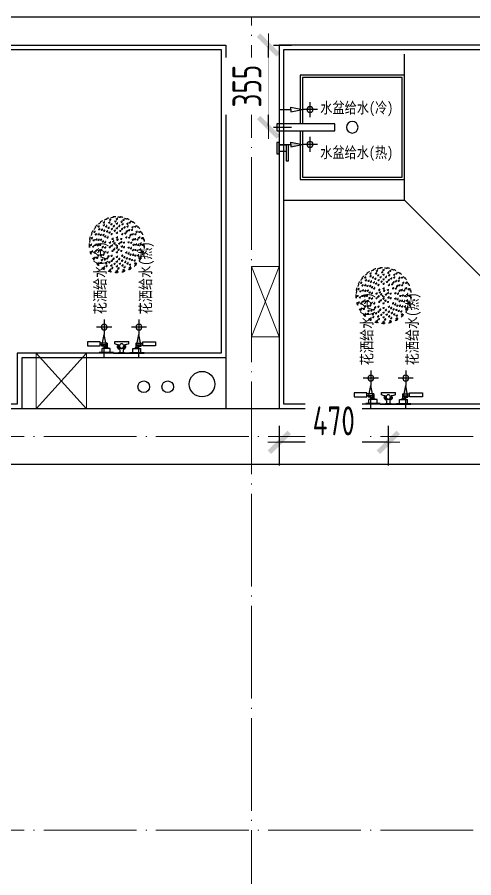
# Model space of a CAD drawing. Header units: inches. Extents: x -50945 to 250244, y -404780 to 18493.
# Drawn here: x 104309 to 106277, y -329924 to -326210 of the extents above; entities that cross this region are included whole.
import ezdxf

# ---------------------------------------------------------------- set-up
doc = ezdxf.new("R2010")
doc.units = ezdxf.units.IN
doc.header["$MEASUREMENT"] = 0
for name, pattern in [('ACAD_ISO03W100', [30, 12, -18]), ('DOTE', [2.42, 2, -0.2, 0.02, -0.2]), ('iGo户型优化31', [0.35, 0.25, -0.1])]:
    doc.linetypes.add(name, pattern=pattern)
for name, color, linetype in [('A例图索引', 7, 'Continuous'), ('D-ARCHI', 250, 'Continuous'), ('IBS-182-原建筑非承重墙', 150, 'Continuous'), ('IDS-030-造型完成面(看线)', 30, 'Continuous'), ('IFF-31-卫浴洁具', 31, 'Continuous'), ('iGo户型优化', 7, 'Continuous')]:
    doc.layers.add(name, color=color, linetype=linetype)
doc.layers.add('天棚材质标注', color=2, linetype='Continuous', lineweight=5)
doc.styles.add('HBA-DIMT', font='ARCHS.SHX', dxfattribs={"width": 0.8})
doc.styles.add('宋体', font='', dxfattribs={"width": 0.8})
doc.styles.get('宋体').set_extended_font_data('SimSun')
doc.dimstyles.new('HBA_40', dxfattribs={"dimscale": 50, "dimtxt": 2.5, "dimasz": 0.1, "dimexe": 2, "dimexo": 2.5, "dimgap": 0.6, "dimtad": 1, "dimdec": 0, "dimrnd": 5, "dimzin": 0, "dimtxsty": 'HBA-DIMT', "dimblk": 'HBA_DIMENSION_TICK', "dimblk1": 'HBA_DIMENSION_TICK', "dimblk2": 'HBA_DIMENSION_TICK', "dimcen": 0.125, "dimclrd": 44, "dimclre": 44, "dimclrt": 2, "dimadec": 0, "dimazin": 0, "dimtfac": 1, "dimtdec": 0, "dimtix": 1, "dimtmove": 1, "dimatfit": 3, "dimldrblk": 'HBA_Leader_Dot', "dimfxl": 0, "dimtvp": 1, "dimtfill": 1, "dimtolj": 1, "dimtzin": 0, "dimarcsym": 0})

# ---------------------------------------------------------------- blocks, each defined once
blk = doc.blocks.new('A$C4f8d1d60')
at = {"color": 8}
for p, q in [((48.8, 294, 0), (31.2, 294, 0)), ((31.2, 294, 0), (31.2, 239, 0)), ((48.8, 239, 0), (48.8, 294, 0)), ((48.8, 294, 0), (48.8, 294, 0)), ((3.6, 244, 0), (0, 244, 0)), ((0, 182, 0), (0, 244, 0)), ((3.6, 182, 0), (3.6, 244, 0)), ((3.6, 230.5, 0), (20, 230.5, 0)), ((20, 195.5, 0), (20, 230.5, 0)), ((31.2, 239, 0), (48.8, 239, 0)), ((36, 217, 0), (36, 239, 0)), ((44, 209, 0), (44, 239, 0)), ((3.6, 195.5, 0), (20, 195.5, 0)), ((24, 220, 0), (20, 220, 0)), ((24, 206, 0), (20, 206, 0)), ((24, 206, 0), (24, 220, 0)), ((36, 217, 0), (24, 217, 0)), ((44, 209, 0), (24, 209, 0)), ((3.6, 182, 0), (0, 182, 0)), ((0, 112, 0), (0, 182, 0)), ((3.6, 159.5, 0), (0, 159.5, 0)), ((0, 159.5, 0), (0, 134.5, 0)), ((3.6, 134.5, 0), (3.6, 159.5, 0)), ((15.4, 154.5, 0), (3.6, 154.5, 0)), ((31.2, 164.5, 0), (31.2, 159.5, 0)), ((31.2, 159.5, 0), (36.2, 159.5, 0)), ((41, 177.9, 0), (50.8, 177.9, 0)), ((50.8, 117.7, 0), (50.8, 177.9, 0)), ((3.6, 134.5, 0), (0, 134.5, 0)), ((3.6, 112, 0), (0, 112, 0)), ((0, 112, 0), (0, 50, 0)), ((15.4, 139.5, 0), (3.6, 139.5, 0)), ((3.6, 112, 0), (3.6, 50, 0)), ((31.2, 134.5, 0), (31.2, 129.5, 0)), ((31.2, 134.5, 0), (36.2, 134.2, 0)), ((40.5, 117.7, 0), (50.8, 117.7, 0)), ((3.6, 98.5, 0), (20, 98.5, 0)), ((20, 98.5, 0), (20, 63.5, 0)), ((24, 88, 0), (20, 88, 0)), ((24, 88, 0), (24, 74, 0)), ((44, 85, 0), (24, 85, 0)), ((36, 77, 0), (24, 77, 0)), ((36, 77, 0), (36, 55, 0)), ((44, 85, 0), (44, 55, 0)), ((3.6, 50, 0), (0, 50, 0)), ((3.6, 63.5, 0), (20, 63.5, 0)), ((24, 74, 0), (20, 74, 0)), ((31.2, 0, 0), (31.2, 55, 0)), ((31.2, 55, 0), (48.8, 55, 0)), ((48.8, 55, 0), (48.8, 0, 0)), ((48.8, 0, 0), (31.2, 0, 0)), ((48.8, 0, 0), (48.8, 0, 0))]:
    blk.add_line(p, q, dxfattribs=at)
at = {"color": 8, "linetype": 'ACAD_ISO03W100'}
for centre, radius in [((468.8, 126.7, 0), 120), ((468.8, 126.7, 0), 118), ((412.8, 223.7, 0), 3), ((439.9, 234.9, 0), 3), ((448.7, 226.8, 0), 3), ((468.8, 238.7, 0), 3), ((475.3, 228.5, 0), 3), ((497.8, 234.9, 0), 3), ((501.4, 223.4, 0), 3), ((524.8, 223.7, 0), 3), ((371.8, 182.7, 0), 3), ((383.9, 183.2, 0), 3), ((389.6, 205.9, 0), 3), ((401.4, 203.3, 0), 3), ((403.8, 191.8, 0), 3), ((422.8, 206.4, 0), 3), ((423.5, 218.1, 0), 3), ((425.9, 196.6, 0), 3), ((426.5, 185, 0), 3), ((445, 215.6, 0), 3), ((446.6, 195.2, 0), 3), ((447.4, 205.9, 0), 3), ((454.1, 187, 0), 3), ((468.8, 218.7, 0), 3), ((468.8, 198.7, 0), 3), ((470.5, 208.7, 0), 3), ((478.3, 188, 0), 3), ((491.1, 195.2, 0), 3), ((492.7, 215.6, 0), 3), ((493.6, 204.9, 0), 3), ((511.2, 185, 0), 3), ((514.6, 194.8, 0), 3), ((514.8, 206.4, 0), 3), ((525.3, 211.7, 0), 3), ((533.9, 191.8, 0), 3), ((545.4, 194.2, 0), 3), ((548, 205.9, 0), 3), ((565.8, 182.7, 0), 3), ((360.7, 155.7, 0), 3), ((372.2, 159.3, 0), 3), ((380, 150.6, 0), 3), ((389.2, 172.7, 0), 3), ((395, 162.3, 0), 3), ((400.4, 149, 0), 3), ((408, 181.7, 0), 3), ((410.6, 169.1, 0), 3), ((415.8, 158.9, 0), 3), ((422, 149.3, 0), 3), ((432.2, 176.7, 0), 3), ((436.4, 167.4, 0), 3), ((443, 145.6, 0), 3), ((457.3, 177.4, 0), 3), ((459, 157.2, 0), 3), ((461.8, 147.6, 0), 3), ((478.7, 157.2, 0), 3), ((480.4, 177.4, 0), 3), ((494.7, 145.6, 0), 3), ((501, 179.8, 0), 3), ((501.3, 167.4, 0), 3), ((515.7, 149.3, 0), 3), ((518.8, 163.4, 0), 3), ((527.1, 169.1, 0), 3), ((531.9, 179.2, 0), 3), ((537.3, 149, 0), 3), ((544.1, 159.3, 0), 3), ((548.5, 172.7, 0), 3), ((557.7, 150.6, 0), 3), ((560.2, 172, 0), 3), ((568.8, 146.8, 0), 3), ((577, 155.7, 0), 3), ((356.8, 126.7, 0), 3), ((367, 133.2, 0), 3), ((376.8, 126.7, 0), 3), ((387.5, 116.8, 0), 3), ((387.9, 140.1, 0), 3), ((396.8, 126.7, 0), 3), ((407.6, 136.2, 0), 3), ((408.6, 112, 0), 3), ((416.8, 126.7, 0), 3), ((436.8, 126.7, 0), 3), ((448.2, 134.3, 0), 3), ((450.1, 115.3, 0), 3), ((456.8, 126.7, 0), 3), ((468.8, 126.7, 0), 5), ((474.8, 137.1, 0), 3), ((474.8, 116.4, 0), 3), ((480.8, 145.2, 0), 3), ((484.2, 111, 0), 3), ((490.7, 128.9, 0), 3), ((500.8, 126.7, 0), 3), ((520.8, 126.7, 0), 3), ((529.1, 141.5, 0), 3), ((530.1, 117.3, 0), 3), ((540.8, 126.7, 0), 3), ((549.8, 113.4, 0), 3), ((550.2, 136.7, 0), 3), ((560.8, 126.7, 0), 3), ((570.6, 120.3, 0), 3), ((580.8, 126.7, 0), 3), ((360.7, 97.8, 0), 3), ((368.8, 106.7, 0), 3), ((377.5, 81.5, 0), 3), ((380, 102.9, 0), 3), ((389.2, 80.7, 0), 3), ((393.6, 94.2, 0), 3), ((400.4, 104.5, 0), 3), ((405.8, 74.3, 0), 3), ((410.6, 84.4, 0), 3), ((418.8, 90.1, 0), 3), ((422, 104.2, 0), 3), ((436.4, 86.1, 0), 3), ((436.7, 73.7, 0), 3), ((443, 107.9, 0), 3), ((457.3, 76.1, 0), 3), ((459, 96.3, 0), 3), ((466.1, 104.9, 0), 3), ((478.7, 96.3, 0), 3), ((480.4, 76.1, 0), 3), ((494.7, 107.9, 0), 3), ((501.3, 86.1, 0), 3), ((505.5, 76.8, 0), 3), ((515.7, 104.2, 0), 3), ((521.8, 94.6, 0), 3), ((527.1, 84.4, 0), 3), ((529.7, 71.8, 0), 3), ((537.3, 104.5, 0), 3), ((542.7, 91.2, 0), 3), ((548.5, 80.7, 0), 3), ((557.7, 102.9, 0), 3), ((565.5, 94.2, 0), 3), ((577, 97.8, 0), 3), ((371.8, 70.7, 0), 3), ((389.6, 47.6, 0), 3), ((392.3, 59.3, 0), 3), ((403.8, 61.7, 0), 3), ((412.3, 41.8, 0), 3), ((422.8, 47.1, 0), 3), ((423.1, 58.7, 0), 3), ((426.5, 68.5, 0), 3), ((444.1, 48.6, 0), 3), ((445, 37.9, 0), 3), ((446.6, 58.3, 0), 3), ((459.4, 65.5, 0), 3), ((467.2, 44.8, 0), 3), ((468.8, 54.7, 0), 3), ((468.8, 34.7, 0), 3), ((483.6, 66.5, 0), 3), ((490.3, 47.6, 0), 3), ((491.1, 58.3, 0), 3), ((492.7, 37.9, 0), 3), ((511.2, 68.5, 0), 3), ((511.7, 56.9, 0), 3), ((514.1, 35.4, 0), 3), ((514.8, 47.1, 0), 3), ((533.9, 61.7, 0), 3), ((536.2, 50.2, 0), 3), ((548, 47.6, 0), 3), ((553.8, 70.3, 0), 3), ((565.8, 70.7, 0), 3), ((412.8, 29.8, 0), 3), ((436.2, 30.1, 0), 3), ((439.9, 18.6, 0), 3), ((462.4, 25, 0), 3), ((468.8, 14.7, 0), 3), ((488.9, 26.7, 0), 3), ((497.8, 18.6, 0), 3), ((524.8, 29.8, 0), 3)]:
    blk.add_circle(centre, radius, dxfattribs=at)
at = {"color": 8}
blk.add_circle((31.2, 147, 0), 9.39, dxfattribs=at)
for centre, radius, start, end in [((31.2, 147, 0), 17.5, 89.9939, 154.6169), ((31.2, 147, 0), 12.5, 89.9939, 269.9939), ((74.7, 159.2, 0), 38.6, 151.0182, 179.603), ((31.2, 147, 0), 17.5, 205.3708, 269.9939), ((63.6, 132.7, 0), 27.5, 176.8326, 212.9544)]:
    blk.add_arc(centre, radius, start, end, dxfattribs=at)
blk = doc.blocks.new('抖音iGo户型优化-0715')
at = {"layer": 'IFF-31-卫浴洁具'}
for points in [[(13559.5, -200880.3), (13529.5, -200880.3), (13529.5, -200630.3), (13559.5, -200630.3)], [(13659.5, -200640.3), (13609.5, -200640.3), (13609.5, -200630.3), (13659.5, -200630.3)], [(13649.5, -200640.3), (13619.5, -200640.3), (13619.5, -200670.3), (13649.5, -200670.3)], [(13689.5, -200680.6), (13619.5, -200680.6), (13619.5, -200670.6), (13689.5, -200670.6)]]:
    blk.add_lwpolyline(points, close=True, dxfattribs=at)
blk.add_lwpolyline([(13559.5, -200730.3), (13769.5, -200730.3), (13769.5, -201180.3), (13319.5, -201180.3), (13319.5, -200730.3), (13529.5, -200730.3)], dxfattribs=at)
at = {"layer": 'iGo户型优化', "color": 251, "ltscale": 333}
blk.add_lwpolyline([(13559.5, -200740.3), (13759.5, -200740.3), (13759.5, -201170.3), (13329.5, -201170.3), (13329.5, -200740.3), (13529.5, -200740.3)], dxfattribs=at)
at = {"layer": 'iGo户型优化', "color": 7}
blk.add_circle((13544.5, -200955.3), 25, dxfattribs=at)
blk = doc.blocks.new('ss2')
h = blk.add_hatch(color=256)
h.dxf.hatch_style = 1
h.paths.add_polyline_path([(76754.3, -33295.3), (76704.3, -33285.3), (76704.3, -33295.3), (76704.3, -33305.3)])
at = {"color": 250}
for p, q in [((76786.8, -33262.8), (76786.8, -33327.8)), ((76819.3, -33295.3), (76754.3, -33295.3)), ((76786.8, -33412.8), (76786.8, -33477.8)), ((76819.3, -33445.3), (76754.3, -33445.3))]:
    blk.add_line(p, q, dxfattribs=at)
for p, q in [((76654.3, -33295.3), (76704.3, -33295.3)), ((76704.3, -33295.3), (76704.3, -33285.3)), ((76704.3, -33285.3), (76754.3, -33295.3)), ((76704.3, -33295.3), (76704.3, -33305.3)), ((76704.3, -33305.3), (76754.3, -33295.3)), ((76654.3, -33445.3), (76704.3, -33445.3)), ((76704.3, -33445.3), (76704.3, -33435.3)), ((76704.3, -33435.3), (76754.3, -33445.3)), ((76704.3, -33445.3), (76704.3, -33455.3)), ((76704.3, -33455.3), (76754.3, -33445.3))]:
    blk.add_line(p, q)
for centre in [(76786.8, -33295.3), (76786.8, -33445.3)]:
    blk.add_circle(centre, 12.5)
blk = doc.blocks.new('HBA_DIMENSION_TICK')
at = {"color": 0, "linetype": 'ByBlock'}
for p, q in [((-10, 0), (0, 0)), ((0, 0), (10, 0))]:
    blk.add_line(p, q, dxfattribs=at)
at = {"color": 50, "linetype": 'ByBlock'}
blk.add_solid([(-10, -7), (-7, -10), (7, 10), (10, 7)], dxfattribs=at)
blk = doc.blocks.new('*D820')
at = {"layer": 'Defpoints', "color": 0, "transparency": 16777216}
for p in [(105438.4, -327849.2), (105908.4, -327849.2, 0), (105438.4, -328044.9)]:
    blk.add_point(p, dxfattribs=at)
at = {"layer": '天棚材质标注', "color": 44, "lineweight": -2, "transparency": 16777216}
for p, q in [((105438.4, -327974.2), (105438.4, -328144.9)), ((105908.4, -327974.2), (105908.4, -328144.9)), ((105903.4, -328044.9), (105443.4, -328044.9))]:
    blk.add_line(p, q, dxfattribs=at)
at = {"layer": '天棚材质标注', "color": 44, "lineweight": -2, "transparency": 16777216, "xscale": 5, "yscale": 5, "zscale": 5, "rotation": 180}
blk.add_blockref('HBA_DIMENSION_TICK', (105438.4, -328044.9), dxfattribs=at)
at = {"layer": '天棚材质标注', "color": 44, "lineweight": -2, "transparency": 16777216, "xscale": 5, "yscale": 5, "zscale": 5}
blk.add_blockref('HBA_DIMENSION_TICK', (105908.4, -328044.9), dxfattribs=at)
at = {"layer": '天棚材质标注', "color": 2, "transparency": 16777216, "insert": (105673.4, -327952.4), "char_height": 125, "attachment_point": 5, "style": 'HBA-DIMT', "bg_fill": 3, "box_fill_scale": 1.25, "bg_fill_color": 256, "bg_fill_true_color": 13158600, "bg_fill_transparency": 0}
blk.add_mtext('\\A1;470', dxfattribs=at)
blk = doc.blocks.new('HBA_Leader_Dot')
at = {"color": 0, "linetype": 'ByBlock'}
blk.add_line((-5, 0), (-10, 0), dxfattribs=at)
at = {"color": 0, "linetype": 'ByBlock', "const_width": 5}
blk.add_lwpolyline([(-2.5, 0, 1), (2.5, 0, 1)], format="xyb", close=True, dxfattribs=at)
blk = doc.blocks.new('*D821')
at = {"layer": 'Defpoints', "color": 0, "transparency": 16777216}
for p in [(105288, -326330.4), (105391.7, -326330.4), (105288, -326685.4)]:
    blk.add_point(p, dxfattribs=at)
at = {"layer": '天棚材质标注', "color": 44, "lineweight": -2, "transparency": 16777216}
for p, q in [((105391.7, -326680.4), (105391.7, -326335.4)), ((105413, -326330.4), (105491.7, -326330.4)), ((105413, -326685.4), (105491.7, -326685.4))]:
    blk.add_line(p, q, dxfattribs=at)
at = {"layer": '天棚材质标注', "color": 44, "lineweight": -2, "transparency": 16777216, "xscale": 5, "yscale": 5, "zscale": 5}
for p, rotation in [((105391.7, -326330.4), 90), ((105391.7, -326685.4), 270)]:
    blk.add_blockref('HBA_DIMENSION_TICK', p, dxfattribs=dict(at, rotation=rotation))
at = {"layer": '天棚材质标注', "color": 2, "transparency": 16777216, "insert": (105299.2, -326507.9), "char_height": 125, "attachment_point": 5, "rotation": 90, "style": 'HBA-DIMT', "bg_fill": 3, "box_fill_scale": 1.25, "bg_fill_color": 256, "bg_fill_true_color": 13158600, "bg_fill_transparency": 0}
blk.add_mtext('\\A1;355', dxfattribs=at)

msp = doc.modelspace()

# ---------------------------------------------------------------- linework, layer by layer
at = {"layer": 'D-ARCHI', "color": 251, "linetype": 'DOTE', "lineweight": 5, "ltscale": 200}
for p, q in [((105318.37, -332538.73), (105318.37, -326210.4)), ((116438.67, -328020.4), (96111.41, -328020.4)), ((116438.67, -329718.73), (96111.41, -329718.73))]:
    msp.add_line(p, q, dxfattribs=at)
at = {"layer": 'IBS-182-原建筑非承重墙'}
for p, q in [((107328.37, -326210.4), (103678.37, -326210.4)), ((103508.37, -326330.4), (105208.37, -326330.4)), ((105208.37, -326330.4), (105208.37, -327900.4)), ((107208.37, -326330.4), (105438.37, -326330.4)), ((105438.37, -326330.4), (105438.37, -327900.4)), ((104328.37, -327680.4), (104328.37, -327900.4)), ((105208.37, -327680.4), (104328.37, -327680.4)), ((105438.37, -327900.4), (104058.37, -327900.4)), ((106758.37, -327900.4), (105438.37, -327900.4)), ((106518.37, -328140.4), (104058.37, -328140.4))]:
    msp.add_line(p, q, dxfattribs=at)
for centre, radius in [((105105.56, -327793.78), 55), ((104854.06, -327805.22), 25), ((104957.4, -327805.22), 25)]:
    msp.add_circle(centre, radius, dxfattribs=at)
at = {"layer": 'IDS-030-造型完成面(看线)'}
for points in [[(103508.37, -326270.4), (103488.37, -326270.4), (103488.37, -326350.4), (105188.37, -326350.4), (105188.37, -327660.4), (104308.37, -327660.4), (104308.37, -327880.4), (102648.37, -327880.4), (102648.37, -326460.4), (102748.37, -326460.4), (102748.37, -326270.4), (102728.37, -326270.4)], [(107268.37, -327200.4), (107268.37, -327180.4), (107188.37, -327180.4), (107188.37, -327880.4), (105458.37, -327880.4), (105458.37, -326350.4), (107188.37, -326350.4), (107188.37, -326440.4), (107268.37, -326440.4), (107268.37, -326420.4)]]:
    msp.add_lwpolyline(points, dxfattribs=at)
at = {"layer": 'IFF-31-卫浴洁具', "ltscale": 0.02}
for p, q in [((105978.37, -327000.4), (105978.37, -326370.4)), ((105458.37, -327000.4), (105978.37, -327000.4)), ((106378.37, -327400.4), (105978.37, -327000.4))]:
    msp.add_line(p, q, dxfattribs=at)
at = {"layer": '天棚材质标注', "color": 1}
for p, q in [((105318.37, -327589.98), (105438.37, -327285.99)), ((105318.37, -327285.99), (105438.37, -327589.98)), ((104607.27, -327900.4), (104389.64, -327660.4)), ((104389.64, -327900.4), (104607.27, -327660.4))]:
    msp.add_line(p, q, dxfattribs=at)
for points in [[(105438.37, -327285.99), (105318.37, -327285.99), (105318.37, -327589.98), (105438.37, -327589.98)], [(104389.64, -327660.4), (104607.27, -327660.4), (104607.27, -327900.4), (104389.64, -327900.4)]]:
    msp.add_lwpolyline(points, close=True, dxfattribs=at)

# ---------------------------------------------------------------- block references
at = {"color": 7, "linetype": 'iGo户型优化31', "xscale": -1, "rotation": 90}
msp.add_blockref('抖音iGo户型优化-0715', (-95201.9, -313140.95), dxfattribs=at)
at = {"layer": 'A例图索引', "transparency": 33554687, "xscale": -1.000933535288307, "yscale": 1.000933535288307, "zscale": 1.000933535288307}
for p, rotation in [((28712.46, -360085.58), 180), ((138159.85, -404406.31, 0), 270), ((139309.85, -404626.31), 270)]:
    msp.add_blockref('ss2', p, dxfattribs=dict(at, rotation=rotation))
at = {"layer": 'IFF-31-卫浴洁具', "ltscale": 0.02, "xscale": -1, "rotation": 270}
for p in [(104611.37, -327660.4, 0), (105761.37, -327880.4, 0)]:
    msp.add_blockref('A$C4f8d1d60', p, dxfattribs=at)

# ---------------------------------------------------------------- texts
at = {"layer": 'A例图索引', "transparency": 33554687, "char_height": 48.0448, "width": 434.9508, "attachment_point": 1, "style": '宋体'}
for s, insert in [('{\\fArial Unicode MS|b0|i0|c134|p0;水盆给水}({\\fArial Unicode MS|b0|i0|c134|p0;冷})', (105615.53, -326577.09)), ('{\\fArial Unicode MS|b0|i0|c134|p0;水盆给水}({\\fArial Unicode MS|b0|i0|c134|p0;热})', (105615.13, -326769.74))]:
    msp.add_mtext(s, dxfattribs=dict(at, insert=insert))
at = {"layer": 'A例图索引', "transparency": 33554687, "char_height": 48.0448, "width": 434.9508, "attachment_point": 1, "rotation": 90, "style": '宋体'}
for s, insert in [('{\\fArial Unicode MS|b0|i0|c134|p0;花洒给水}({\\fArial Unicode MS|b0|i0|c134|p0;冷})', (104641.62, -327492.41, 0)), ('{\\fArial Unicode MS|b0|i0|c134|p0;花洒给水}({\\fArial Unicode MS|b0|i0|c134|p0;热})', (104837.71, -327492.81, 0)), ('{\\fArial Unicode MS|b0|i0|c134|p0;花洒给水}({\\fArial Unicode MS|b0|i0|c134|p0;冷})', (105791.62, -327712.41)), ('{\\fArial Unicode MS|b0|i0|c134|p0;花洒给水}({\\fArial Unicode MS|b0|i0|c134|p0;热})', (105987.71, -327712.81))]:
    msp.add_mtext(s, dxfattribs=dict(at, insert=insert))

# ---------------------------------------------------------------- next in the draw order: dimensions: what is measured, and where the dimension line sits
at = {"layer": '天棚材质标注', "color": 6}
dim = msp.add_linear_dim(base=(105391.72, -326330.4), p1=(105287.98, -326685.4), p2=(105287.98, -326330.4), angle=90, dimstyle='HBA_40', dxfattribs=at)
dim.commit()
dim.dimension.update_dxf_attribs({"geometry": '*D821', "text_midpoint": (105299.22, -326507.9)})
dim = msp.add_linear_dim(base=(105438.37, -328044.88), p1=(105908.37, -327849.22, 0), p2=(105438.37, -327849.22), dimstyle='HBA_40', dxfattribs=at)
dim.commit()
dim.dimension.update_dxf_attribs({"geometry": '*D820', "text_midpoint": (105673.37, -327952.38)})

doc.saveas('drawing.dxf')
